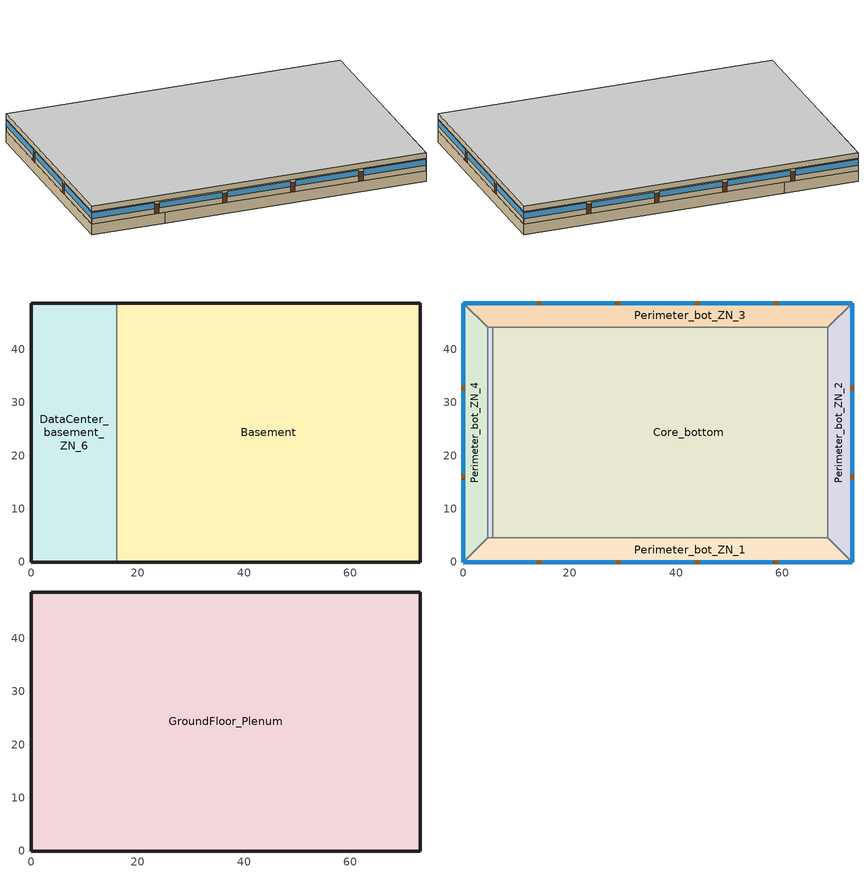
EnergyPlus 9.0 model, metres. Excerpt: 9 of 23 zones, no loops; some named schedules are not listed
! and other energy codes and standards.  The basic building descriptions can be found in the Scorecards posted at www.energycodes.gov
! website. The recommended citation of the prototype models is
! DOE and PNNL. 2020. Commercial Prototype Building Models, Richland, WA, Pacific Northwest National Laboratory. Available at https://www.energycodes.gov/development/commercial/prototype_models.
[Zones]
Basement
 floor adiabatic (ext_slab_8in_with_carpet): 73.11,48.74 73.11,0 16.08,0 16.08,48.74 z-2.44
 wall ground (Basement_Wall_East_Cfactor): 73.11,0 73.11,48.74 z-2.44:0
 wall ground (Basement_Wall_South_Cfactor): 16.08,0 73.11,0 z-2.44:0
 wall ground (Basement_Wall_North_Cfactor): 73.11,48.74 16.08,48.74 z-2.44:0
 wall to DataCenter_basement_ZN_6 (int_wall): 16.08,48.74 16.08,0 z-2.44:0
DataCenter_basement_ZN_6
 floor adiabatic (ext_slab_8in_with_carpet): 16.08,48.74 16.08,0 0,0 0,48.74 z-2.44
 wall ground (DataCenter_basement_ZN_6_Wall_North_Cfactor): 16.08,48.74 0,48.74 z-2.44:0
 wall ground (DataCenter_basement_ZN_6_Wall_South_Cfactor): 0,0 16.08,0 z-2.44:0
 wall ground (DataCenter_basement_ZN_6_Wall_West_Cfactor): 0,48.74 0,0 z-2.44:0
Core_bottom
 floor to DataCenter_basement_ZN_6 (int_slab_floor): 16.08,44.16 16.08,4.57 5.49,4.57 5.49,44.16 z0
 floor to Basement (int_slab_floor): 68.53,44.16 68.53,4.57 16.08,4.57 16.08,44.16 z0
 wall to Perimeter_bot_ZN_1 (int_wall): 5.49,4.57 68.53,4.57 z0:2.74
 wall to DataCenter_bot_ZN_6 (int_wall): 5.49,44.16 5.49,4.57 z0:2.74
 wall to Perimeter_bot_ZN_3 (int_wall): 68.53,44.16 5.49,44.16 z0:2.74
 wall to Perimeter_bot_ZN_2 (int_wall): 68.53,4.57 68.53,44.16 z0:2.74
 ceiling to GroundFloor_Plenum (DropCeiling): 5.49,44.16 5.49,4.57 68.53,4.57 68.53,44.16 z2.74
Perimeter_bot_ZN_3
 floor to Basement (int_slab_floor): 73.11,48.74 68.53,44.16 16.08,44.16 16.08,48.74 z0
 floor to DataCenter_basement_ZN_6 (int_slab_floor): 16.08,48.74 16.08,44.16 4.57,44.16 0,48.74 z0
 wall outside (nonres_ext_wall): 73.11,48.74 0,48.74 z0:2.74
 wall to Perimeter_bot_ZN_4 (int_wall): 0,48.74 4.57,44.16 z0:2.74
 wall to Perimeter_bot_ZN_2 (int_wall): 68.53,44.16 73.11,48.74 z0:2.74
 wall to DataCenter_bot_ZN_6 (int_wall): 4.57,44.16 5.49,44.16 z0:2.74
 window (Window_U_0.5_SHGC_0.25): 73.11,48.74 59.46,48.74 / 58.24,48.74 44.6,48.74 / 43.38,48.74 29.73,48.74 / 28.51,48.74 14.86,48.74 / 13.65,48.74 0,48.74 z1.23:2.5
 door (Swinging Door_con): 59.29,48.74 58.38,48.74 / 44.44,48.74 43.52,48.74 / 29.61,48.74 28.7,48.74 / 14.74,48.74 13.82,48.74 z0:2.13
 ceiling to GroundFloor_Plenum (DropCeiling): 0,48.74 4.57,44.16 68.53,44.16 73.11,48.74 z2.74
Perimeter_bot_ZN_2
 floor to Basement (int_slab_floor): 73.11,48.74 73.11,0 68.53,4.57 68.53,44.16 z0
 wall outside (nonres_ext_wall): 73.11,0 73.11,48.74 z0:2.74
 wall to Perimeter_bot_ZN_1 (int_wall): 68.53,4.57 73.11,0 z0:2.74
 window (Window_U_0.5_SHGC_0.25): 73.11,0 73.11,15.43 / 73.11,16.65 73.11,32.09 / 73.11,33.3 73.11,48.74 z1.25:2.5
 door (Swinging Door_con): 73.11,15.6 73.11,16.51 / 73.11,32.21 73.11,33.12 z0:2.13
 ceiling to GroundFloor_Plenum (DropCeiling): 68.53,44.16 68.53,4.57 73.11,0 73.11,48.74 z2.74
Perimeter_bot_ZN_1
 floor to DataCenter_basement_ZN_6 (int_slab_floor): 16.08,4.57 16.08,0 0,0 4.57,4.57 z0
 floor to Basement (int_slab_floor): 68.53,4.57 73.11,0 16.08,0 16.08,4.57 z0
 wall outside (nonres_ext_wall): 0,0 73.11,0 z0:2.74
 wall to DataCenter_bot_ZN_6 (int_wall): 5.49,4.57 4.57,4.57 z0:2.74
 wall to Perimeter_bot_ZN_4 (int_wall): 4.57,4.57 0,0 z0:2.74
 window (Window_U_0.5_SHGC_0.25): 0,0 13.65,0 / 14.87,0 28.51,0 / 29.73,0 43.38,0 / 44.6,0 58.24,0 / 59.46,0 73.11,0 z1.23:2.5
 door (Swinging Door_con): 13.81,0 14.73,0 / 28.64,0 29.56,0 / 43.53,0 44.44,0 / 58.43,0 59.34,0 z0:2.13
 ceiling to GroundFloor_Plenum (DropCeiling): 4.57,4.57 0,0 73.11,0 68.53,4.57 z2.74
Perimeter_bot_ZN_4
 floor to DataCenter_basement_ZN_6 (int_slab_floor): 4.57,44.16 4.57,4.57 0,0 0,48.74 z0
 wall outside (nonres_ext_wall): 0,48.74 0,0 z0:2.74
 wall to DataCenter_bot_ZN_6 (int_wall): 4.57,4.57 4.57,44.16 z0:2.74
 window (Window_U_0.5_SHGC_0.25): 0,48.74 0,33.3 / 0,32.09 0,16.65 / 0,15.43 0,0 z1.25:2.5
 door (Swinging Door_con): 0,33.19 0,32.27 / 0,16.55 0,15.64 z0:2.13
 ceiling to GroundFloor_Plenum (DropCeiling): 0,48.74 0,0 4.57,4.57 4.57,44.16 z2.74
DataCenter_bot_ZN_6
 floor to DataCenter_basement_ZN_6 (int_slab_floor): 5.49,44.16 5.49,4.57 4.57,4.57 4.57,44.16 z0
 ceiling to GroundFloor_Plenum (DropCeiling): 4.57,44.16 4.57,4.57 5.49,4.57 5.49,44.16 z2.74
GroundFloor_Plenum
 wall outside (nonres_ext_wall): 73.11,48.74 0,48.74 0,0 73.11,0 73.11,48.74 z2.74:3.96
 ceiling adiabatic (int_slab_ceiling): 0,48.74 0,0 73.11,0 73.11,48.74 z3.96
[Building]
OfficeLarge: North Axis {deg}=0; Terrain=City; Loads Convergence Tolerance Value=0.04; Temperature Convergence Tolerance Value {deltaC}=0.2; Solar Distribution=FullInteriorAndExterior; Maximum Number of Warmup Days=25; Minimum Number of Warmup Days=6
[Site:Location]
Site:Location=Honolulu Intl Arpt_HI_USA Design_Conditions; Latitude {N+ S-}=21.32; Longitude {W- E+}=-157.93; Time Zone Relative to GMT {GMT+/-}=-10; Elevation {m}=2
[SizingPeriod:DesignDay] Day of Month=21; Dry-Bulb Temperature Range Modifier Type=DefaultMultipliers; Humidity Condition Type=Wetbulb; Barometric Pressure {Pa}=101301; Rain {Yes/No}=No; Snow on ground {Yes/No}=No; Daylight Savings Time Indicator=No
Name | Month | Day Type | Maximum Dry-Bulb Temperature {C} | Daily Dry-Bulb Temperature Range {C} | Wetbulb at Maximum Dry-Bulb {C} | Wind Speed {m/s} design conditions vs. traditional 6.71 m/s (15 mph) | Wind Direction {Degrees; N=0, S=180} | Solar Model Indicator | Clearness {0.0 to 1.1} | Wind Speed {m/s} design conditions vs. traditional 3.35 m/s (7mph) | ASHRAE Clear Sky Optical Depth for Beam Irradiance (taub) | ASHRAE Clear Sky Optical Depth for Diffuse Irradiance (taud)
Honolulu Intl Arpt Ann Htg 99.6% Condns DB | 2 | WinterDesignDay | 16.2 | 0 | 16.2 | 1.9 | 320 | ASHRAEClearSky | 0
Honolulu Intl Arpt Ann Clg .4% Condns DB=>MWB | 8 | SummerDesignDay | 32.2 | 7.1 | 23.3 |  | 60 | ASHRAETau |  | 6.7 | 0.382 | 2.521
[Site:WaterMainsTemperature]
Calculation Method=Correlation; Annual average outdoor air temperature {C}=24.9167; Maximum difference in monthly average outdoor air temperatures {C}=4.6
[Site:GroundTemperature:FCfactorMethod]
January Ground Temperature {C}=26.2; February Ground Temperature {C}=24.8; March Ground Temperature {C}=23.7; April Ground Temperature {C}=22.5; May Ground Temperature {C}=22.8; June Ground Temperature {C}=23.2; July Ground Temperature {C}=23.8; August Ground Temperature {C}=25.2; September Ground Temperature {C}=25.9; October Ground Temperature {C}=26.9; November Ground Temperature {C}=27.1; December Ground Temperature {C}=26.9
[Material:NoMass]
Opaque Door panel_con: MediumRough, 0.288705, 0.9, 0.7, 0.7
CP02 CARPET PAD: VeryRough, 0.21648, 0.9, 0.7, 0.8
Nonres_Exterior_Wall_Insulation: MediumSmooth, 0.849259, 0.9, 0.7, 0.7
[Construction]
Swinging Door_con: Opaque Door panel_con
InteriorFurnishings: Std Wood 6inch
DropCeiling: AC02 Acoustic Ceiling
int_wall: G01 13mm gypsum board, G01 13mm gypsum board
ext_slab_8in_with_carpet: 200mm Normalweight concrete floor, CP02 CARPET PAD
int_slab_floor: 100mm Normalweight concrete floor, CP02 CARPET PAD
int_slab_ceiling: CP02 CARPET PAD, 100mm Normalweight concrete floor
nonres_ext_wall: 200mm Normalweight concrete wall, Nonres_Exterior_Wall_Insulation, G01 13mm gypsum board
Window_U_0.5_SHGC_0.25: Glazing Layer
[Material]
Name | Roughness | Thickness {m} | Conductivity {W/m-K} | Density {kg/m3} | Specific Heat {J/kg-K} | Thermal Absorptance | Solar Absorptance | Visible Absorptance | Absorptance:Thermal | Absorptance:Solar | Absorptance:Visible
Std Wood 6inch | MediumSmooth | 0.15 | 0.12 | 540 | 1210 | 0.9 | 0.7 | 0.7
AC02 Acoustic Ceiling | MediumSmooth | 0.0127 | 0.057 | 288 | 1339 | 0.9 | 0.7 | 0.2
G01 13mm gypsum board | Smooth | 0.0127 | 0.16 | 800 | 1090 |  |  |  | 0.9 | 0.7 | 0.5
200mm Normalweight concrete wall; 200mm Normalweight concrete floor | MediumRough | 0.2032 | 2.31 | 2322 | 832
100mm Normalweight concrete floor | MediumRough | 0.1016 | 2.31 | 2322 | 832
[WindowMaterial:SimpleGlazingSystem]
Glazing Layer: U-Factor {W/m2-K}=2.83913; Solar Heat Gain Coefficient=0.25; Visible Transmittance=0.25
[Construction:CfactorUndergroundWall] C-Factor=6.47292; Height=2.439
Basement_Wall_East_Cfactor; Basement_Wall_South_Cfactor; Basement_Wall_North_Cfactor; DataCenter_basement_ZN_6_Wall_North_Cfactor; DataCenter_basement_ZN_6_Wall_South_Cfactor; DataCenter_basement_ZN_6_Wall_West_Cfactor
[Zone] Multiplier=1
Name | Type | Ceiling Height {m} | Volume {m3} | Floor Area {m2} | Part of Total Floor Area
Basement; Core_bottom; Perimeter_bot_ZN_3; Perimeter_bot_ZN_2; Perimeter_bot_ZN_1; Perimeter_bot_ZN_4 | 1 | autocalculate | autocalculate | autocalculate | YES
GroundFloor_Plenum |  | autocalculate | autocalculate | autocalculate | No
DataCenter_bot_ZN_6; DataCenter_basement_ZN_6
[InternalMass] Construction=InteriorFurnishings
Name | Zone | Surface Area {m2}
Basement_InternalMass_1 | Basement | 7126.21
Core_bottom_InternalMass_1 | Core_bottom | 5064.65
Perimeter_bot_ZN_3_InternalMass_1 | Perimeter_bot_ZN_3 | 626.8258
Perimeter_bot_ZN_2_InternalMass_1 | Perimeter_bot_ZN_2 | 403.9504
Perimeter_bot_ZN_1_InternalMass_1 | Perimeter_bot_ZN_1 | 626.8354
Perimeter_bot_ZN_4_InternalMass_1 | Perimeter_bot_ZN_4 | 403.9478
[People] Number of People Schedule=BLDG_OCC_SCH_wo_SB; Number of People Calculation Method=Area/Person; Zone Floor Area per Person {m2/person}=18.5788; Fraction Radiant=0.3; Sensible Heat Fraction=AUTOCALCULATE; Activity Level Schedule=ACTIVITY_SCH; Enable ASHRAE 55 Comfort Warnings=No; Mean Radiant Temperature Calculation Type=ZoneAveraged; Work Efficiency Schedule=WORK_EFF_SCH; Clothing Insulation Calculation Method=ClothingInsulationSchedule; Clothing Insulation Schedule=CLOTHING_SCH; Air Velocity Schedule=AIR_VELO_SCH; Thermal Comfort Model 1 Type=FANGER
Name | Zone or ZoneList
Basement | Basement
Core_bottom | Core_bottom
Perimeter_bot_ZN_3 | Perimeter_bot_ZN_3
Perimeter_bot_ZN_2 | Perimeter_bot_ZN_2
Perimeter_bot_ZN_1 | Perimeter_bot_ZN_1
Perimeter_bot_ZN_4 | Perimeter_bot_ZN_4
[Lights] Schedule=BLDG_LIGHT_SCH; Design Level Calculation Method=Watts/Area; Watts per Zone Floor Area {W/m2}=7.94377; Return Air Fraction=0; Fraction Radiant=0.7; Fraction Visible=0.2; Fraction Replaceable=1; Return Air Fraction Calculated from Plenum Temperature=No
Name | Zone or ZoneList
Basement_Lights | Basement
Core_bottom_Lights | Core_bottom
Perimeter_bot_ZN_3_Lights | Perimeter_bot_ZN_3
Perimeter_bot_ZN_2_Lights | Perimeter_bot_ZN_2
Perimeter_bot_ZN_1_Lights | Perimeter_bot_ZN_1
Perimeter_bot_ZN_4_Lights | Perimeter_bot_ZN_4
DataCenter_Basement_Lights | DataCenter_basement_ZN_6
DataCenter_bot_Lights | DataCenter_bot_ZN_6
[ElectricEquipment] Fraction Latent=0; Fraction Lost=0
Name | Zone or ZoneList | Schedule | Design Level Calculation Method | Design Level {W} | Fraction Radiant | Watts per Zone Floor Area {W/m2}
Basement_MiscPlug_Equip | Basement | Always_on | EquipmentLevel | 13457.5 | 0.5
Core_bottom_MiscPlug_Equip | Core_bottom | BLDG_EQUIP_SCH | EquipmentLevel | 20142.9 | 0.5
Perimeter_bot_ZN_3_MiscPlug_Equip | Perimeter_bot_ZN_3 | BLDG_EQUIP_SCH | EquipmentLevel | 2529.24 | 0.5
Perimeter_bot_ZN_2_MiscPlug_Equip | Perimeter_bot_ZN_2 | BLDG_EQUIP_SCH | EquipmentLevel | 1629.94 | 0.5
Perimeter_bot_ZN_1_MiscPlug_Equip | Perimeter_bot_ZN_1 | BLDG_EQUIP_SCH | EquipmentLevel | 2529.28 | 0.5
Perimeter_bot_ZN_4_MiscPlug_Equip | Perimeter_bot_ZN_4 | BLDG_EQUIP_SCH | EquipmentLevel | 1629.93 | 0.5
DataCenter_Basement_MiscPlug_Equip | DataCenter_basement_ZN_6 | DataCenter_EQUIP_SCH | Watts/Area | 0 | 0.1 | 484.423
DataCenter_bot_MiscPlug_Equip | DataCenter_bot_ZN_6 | DataCenter_EQUIP_SCH | Watts/Area | 0 | 0.1 | 215.299
[Exterior:FuelEquipment] Fuel Use Type=Electricity
Name | Schedule | Design Level {W}
Elevators | BLDG_ELEVATORS | 244444
Elevators_Lights_Fan | ELEV_LIGHT_FAN_SCH_ADD_DF | 752
[Exterior:Lights] Control Option=AstronomicalClock
Name | Schedule | Design Level {W}
Exterior_Lights_a | Exterior_lighting_schedule_a | 9734.4
Exterior_Lights_b | Exterior_lighting_schedule_b | 43301.5
[Daylighting:Controls] Daylighting Method=SplitFlux; Lighting Control Type=Continuous; Minimum Input Power Fraction for Continuous or ContinuousOff Dimming Control=0.3; Minimum Light Output Fraction for Continuous or ContinuousOff Dimming Control=0.15; Number of Stepped Control Steps=3; Probability Lighting will be Reset When Needed in Manual Stepped Control=1; Glare Calculation Azimuth Angle of View Direction Clockwise from Zone y-Axis {deg}=180; Maximum Allowable Discomfort Glare Index=22; Fraction of Zone Controlled by Reference Point 1=0.3857; Illuminance Setpoint at Reference Point 1 {lux}=377; Fraction of Zone Controlled by Reference Point 2=0; Illuminance Setpoint at Reference Point 2 {lux}=377
Name | Zone | Glare Calculation Daylighting Reference Point | Daylighting Reference Point 1 | Daylighting Reference Point 2
Perimeter_bot_ZN_1_DaylCtrl | Perimeter_bot_ZN_1 | Perimeter_bot_ZN_1_DaylRefPt1 | Perimeter_bot_ZN_1_DaylRefPt1 | Perimeter_bot_ZN_1_DaylRefPt2
Perimeter_bot_ZN_2_DaylCtrl | Perimeter_bot_ZN_2 | Perimeter_bot_ZN_2_DaylRefPt1 | Perimeter_bot_ZN_2_DaylRefPt1 | Perimeter_bot_ZN_2_DaylRefPt2
Perimeter_bot_ZN_3_DaylCtrl | Perimeter_bot_ZN_3 | Perimeter_bot_ZN_3_DaylRefPt1 | Perimeter_bot_ZN_3_DaylRefPt1 | Perimeter_bot_ZN_3_DaylRefPt2
Perimeter_bot_ZN_4_DaylCtrl | Perimeter_bot_ZN_4 | Perimeter_bot_ZN_4_DaylRefPt1 | Perimeter_bot_ZN_4_DaylRefPt1 | Perimeter_bot_ZN_4_DaylRefPt2
[ZoneInfiltration:DesignFlowRate] Schedule=INFIL_SCH_PNNL; Design Flow Rate Calculation Method=Flow/ExteriorArea; Flow per Exterior Surface Area {m3/s-m2}=0.00056896; Constant Term Coefficient=0; Temperature Term Coefficient=0; Velocity Term Coefficient=0.224; Velocity Squared Term Coefficient=0
Name | Zone or ZoneList
Perimeter_bot_ZN_3_Infiltration | Perimeter_bot_ZN_3
Perimeter_bot_ZN_2_Infiltration | Perimeter_bot_ZN_2
Perimeter_bot_ZN_1_Infiltration | Perimeter_bot_ZN_1
Perimeter_bot_ZN_4_Infiltration | Perimeter_bot_ZN_4
GroundFloor_Plenum_Infiltration | GroundFloor_Plenum
[AvailabilityManager:Scheduled] Schedule=Always_On
AirLoop DataCenter Basement Availability; AirLoop DataCenter bot Availability; AirLoop DataCenter mid Availability; AirLoop DataCenter top Availability
[AvailabilityManager:NightCycle] Applicability Schedule=Always_On; Fan Schedule=HVACOperationSchd; Control Type=CycleOnAny; Thermostat Tolerance {deltaC}=1; Cycling Run Time Control Type=FixedRunTime; Cycling Run Time {s}=1800
CAV_bas Availability Manager; VAV_bot WITH REHEAT Availability Manager; VAV_mid WITH REHEAT Availability Manager; VAV_top WITH REHEAT Availability Manager
[AirLoopHVAC:ReturnPlenum]
GroundFloor_Return_Plenum: Zone=GroundFloor_Plenum
[EnergyManagementSystem:Sensor]
Name | Output:Variable or Output:Meter | Output:Variable or Output:Meter Index Key
T_OA | Site Outdoor Air Drybulb Temperature
Facility_Int_LTG | InteriorLights:Electricity
SensedCurveInput | Performance Curve Input Variable 1 Value | Tower_Fan_Curve
SensedCurveValue | Performance Curve Output Value | Tower_Fan_Curve
[EnergyManagementSystem:Actuator]
Name | Actuated Component Unique | Actuated Component Type | Actuated Component Control Type
DataCenter_ExtraElecHeatC_Status | DataCenter_ExtraElecHeatC_Sch | Schedule:Compact | Schedule Value
DataCenter_ExtraWaterHeatC_Status | DataCenter_ExtraWaterHeatC_Sch | Schedule:Compact | Schedule Value
TowerCurveOutput | Tower_Fan_Curve | Curve | Curve Result
BoilerCurve | HEATSYS1 BOILER EFFICIENCY CURVE | Curve | Curve Result
[EnergyManagementSystem:ProgramCallingManager]
DataCenter_Main_Manager: InsideHVACSystemIterationLoop; DataCenter_Main
Transformer_Load_Prog_Manager: AfterPredictorAfterHVACManagers; Transformer_Load_Prog
ChangeTowerFlow_Manager: InsideHVACSystemIterationLoop; ChangTowerFlow
BoilerParManager: BeginNewEnvironment; SetBoilerPar
BoilerCurveManager: InsideHVACSystemIterationLoop; SetBoilerCurve
[EnergyManagementSystem:Program]
DataCenter_Main: IF DataCenter_Humidifier_Status > 0; SET DataCenter_ExtraElecHeatC_Status = 0; SET DataCenter_ExtraElecHeatC_SP = DataCenter_AfterHumidifier_Temp + 1.4; SET DataCenter_ExtraWaterHeatC_SP = DataCenter_CLG_SP; ELSE; SET DataCenter_ExtraElecHeatC_Status = 0; SET DataCenter_ExtraElecHeatC_SP = NULL; ENDIF; IF T_OA < 10 && DataCenter_FanMassFlow >0; SET HeatGain = 0 * (DataCenter_FanDesignMass/1.2) *2118; SET FlowRate = (DataCenter_FanMassFlow/1.2)*2118; SET DataCenter_PreheatDeltaT = HeatGain/(1.08*FlowRate); SET DataCenter_ExtraWaterHeatC_Status = 1; SET DataCenter_ExtraWaterHeatC_SP = DataCenter_AfterElecHeatC_Temp + DataCenter_PreheatDeltaT; ELSE; SET DataCenter_ExtraWaterHeatC_Status = 0; ENDIF
Transformer_Load_Prog: SET Wired_LTG = Facility_Int_LTG*0.0281
ChangTowerFlow: IF Chiller1_Status > 0 && Chiller2_Status == 0 && SensedCurveInput > 0.2; IF (0.5 * SensedCurveInput) > 0.2; SET AirInput = 0.5 * SensedCurveInput; ELSE; SET AirInput = 0.2; ENDIF; SET TowerCurveOutput =  2* (AirInput^3); ELSE; SET TowerCurveOutput = SensedCurveValue; ENDIF
SetBoilerPar: SET CapRated =  1111504.795; SET EtRated =  0.8125; SET CapRated = (CapRated *3.412)/1000; SET SkinLossRate = 0.02; SET BoilerType = 1; IF BoilerType  == 1; IF CapRated >10000; SET PLRx = 0.2; ELSEIF CapRated >5000; SET PLRx = 0.25; ELSEIF CapRated >1000; SET PLRx = 0.33; ELSE; SET BoilerType = 2; SET PLRx = 0.2; ENDIF; ELSE; SET PLRx = 0.2; ENDIF; IF BoilerType == 1; SET CurveX = 0.975 + 0.305 * PLRx - 0.527 * (PLRx^2) + 0.249 * (PLRx^3); ELSE; SET CurveX = 0.907 + 0.320 * PLRx - 0.420 * (PLRx^2) + 0.193 * (PLRx^3); ENDIF; SET LoadX = CapRated * PLRx; SET Etx = CurveX * EtRated; SET InputEx = LoadX/Etx; SET SkinEx = CapRated * SkinLossRate; SET Ecx = (LoadX + SkinEx)/InputEx
SetBoilerCurve: IF BoilerPLR >= PLRx; IF BoilerType == 1; SET BoilerCurve = 0.975 + 0.305*BoilerPLR - 0.527*(BoilerPLR^2) + 0.249*(BoilerPLR^3); ELSE; SET BoilerCurve = 0.907 + 0.320*BoilerPLR - 0.420*(BoilerPLR^2) + 0.193*(BoilerPLR^3); ENDIF; ELSE; IF BoilerPLR == 0; SET BoilerCurve = NULL; ELSE; IF BoilerPLR <0.05; SET BoilerCurve = (0.05/(0.05 + SkinLossRate)) * (Ecx/EtRated); ELSE; SET BoilerCurve = (BoilerPLR/(BoilerPLR + SkinLossRate)) * (Ecx/EtRated); ENDIF; ENDIF; ENDIF
[EnergyManagementSystem:GlobalVariable]
DataCenter_PreheatDeltaT
Wired_LTG
BoilerType; CapRated; EtRated; PLRx; Ecx; SkinLossRate
[EnergyManagementSystem:OutputVariable]
Name | EMS Variable | Type of Data in Variable | Update Frequency | Units
DataCenter_ExtraElecHeatC_Status | DataCenter_ExtraElecHeatC_Status | Averaged | SystemTimeStep
DataCenter_ExtraWaterHeatC_Status | DataCenter_ExtraWaterHeatC_Status | Averaged | SystemTimeStep
DataCenter_PreheatDeltaT | DataCenter_PreheatDeltaT | Averaged | SystemTimeStep
Wired_LTG | Wired_LTG | Summed | ZoneTimeStep | J
[ElectricLoadCenter:Transformer]
Transformer 1: Availability Schedule=Always_On; Transformer Usage=PowerInFromGrid; Rated Capacity {VA}=500000; Phase=3; Conductor Material=Aluminum; Full Load Temperature Rise {C}=150; Fraction of Eddy Current Losses=0.1; Performance Input Method=NominalEfficiency; Nameplate Efficiency=0.987; Per Unit Load for Nameplate Efficiency=0.35; Reference Temperature for Nameplate Efficiency {C}=75; Consider Transformer Loss for Utility Cost=Yes; Meter 1=Wired_LTG_Electricity; Meter 2=Wired_Int_EQUIP
[Schedule:Compact]
ALWAYS_ON: Through: 12/31, For: AllDays, Until: 24:00, 1
BLDG_LIGHT_SCH: Through: 12/31, For: Weekdays, Until: 5:00, 0.05, Until: 6:00, 0.1, Until: 7:00, 0.09228, Until: 8:00, 0.27684, Until: 17:00, 0.83052, Until: 18:00, 0.4614, Until: 20:00, 0.27684, Until: 22:00, 0.18456, Until: 23:00, 0.09228, Until: 24:00, 0.04614, For: SummerDesignDay, Until: 24:00, 1, For: Saturday, Until: 6:00, 0.05, Until: 8:00, 0.09228, Until: 12:00, 0.27684, Until: 17:00, 0.13842, Until: 19:00, 0.04614, Until: 24:00, 0.05, For: WinterDesignDay, Until: 24:00, 0, For: Sunday Holidays AllOtherDays, Until: 6:00, 0.05, Until: 18:00, 0.04614, Until: 24:00, 0.05
BLDG_OCC_SCH_wo_SB: Through: 12/31, For: Weekdays, Until: 01:00, 0, Until: 02:00, 0, Until: 03:00, 0, Until: 04:00, 0, Until: 05:00, 0, Until: 06:00, 0, Until: 07:00, 0.1, Until: 08:00, 0.2, Until: 09:00, 0.95, Until: 10:00, 0.95, Until: 11:00, 0.993313, Until: 12:00, 0.95, Until: 13:00, 0.522797, Until: 14:00, 0.95, Until: 15:00, 0.993313, Until: 16:00, 0.95, Until: 17:00, 0.95, Until: 18:00, 0.3, Until: 19:00, 0.1, Until: 20:00, 0.1, Until: 21:00, 0.1, Until: 22:00, 0.1, Until: 23:00, 0.05, Until: 24:00, 0.05, For: Saturday, Until: 01:00, 0, Until: 02:00, 0, Until: 03:00, 0, Until: 04:00, 0, Until: 05:00, 0, Until: 06:00, 0, Until: 07:00, 0.1, Until: 08:00, 0.1, Until: 09:00, 0.3, Until: 10:00, 0.3, Until: 11:00, 0.313678, Until: 12:00, 0.3, Until: 13:00, 0.104559, Until: 14:00, 0.1, Until: 15:00, 0.104559, Until: 16:00, 0.1, Until: 17:00, 0.1, Until: 18:00, 0.05, Until: 19:00, 0.05, Until: 20:00, 0, Until: 21:00, 0, Until: 22:00, 0, Until: 23:00, 0, Until: 24:00, 0, For: SummerDesignDay, Until: 06:00, 1e-09, Until: 22:00, 1, Until: 24:00, 0.05, For: WinterDesignDay, Until: 24:00, 0, For:Sunday Holidays AllOtherDays, Until: 06:00, 0, Until: 18:00, 0.05, Until: 24:00, 0
ACTIVITY_SCH: Through: 12/31, For: AllDays, Until: 24:00, 120
WORK_EFF_SCH: Through: 12/31, For: AllDays, Until: 24:00, 0
AIR_VELO_SCH: Through: 12/31, For: AllDays, Until: 24:00, 0.2
CLOTHING_SCH: Through: 04/30, For: AllDays, Until: 24:00, 1, Through: 09/30, For: AllDays, Until: 24:00, 0.5, Through: 12/31, For: AllDays, Until: 24:00, 1
